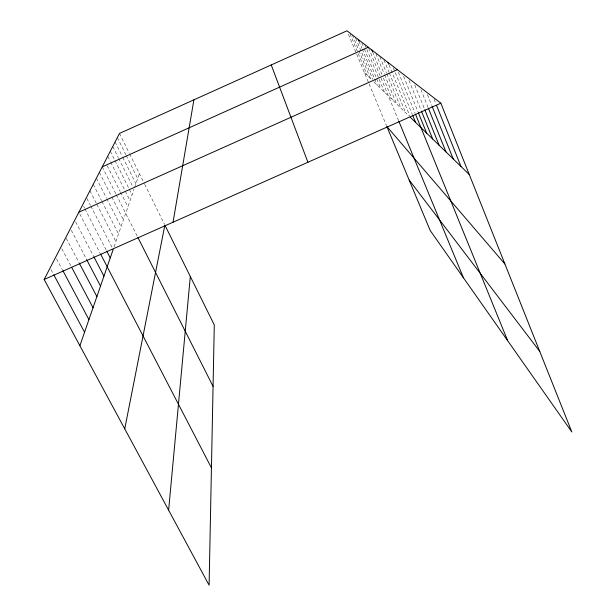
<?xml version="1.0" encoding="UTF-8"?>
<svg xmlns="http://www.w3.org/2000/svg" width="616" height="616" viewBox="0 0 616 616"><rect width="100%" height="100%" fill="white"/><g stroke="black" fill="none" stroke-linecap="round" stroke-linejoin="round"><path stroke-width="0.46" stroke-dasharray="3.08 2.31" d="M114.076 246.854L134.026 189.143M134.65 187.341L139.401 173.612M364.449 72.75L371.872 79.957M373.827 81.851L409.217 116.216M51.02 269.639L53.284 273.866M56.58 258.835L62.424 269.808M61.793 248.718L70.717 265.573M66.243 238.369L79.125 262.832M71.302 230.269L86.794 259.867M75.645 221.845L93.332 255.794M79.757 213.898L100.1 253.145M83.622 206.352L84.5 208.039M84.931 208.886L106.322 250.319M86.871 198.383L90.375 205.197M90.814 206.052L112.281 247.817M89.921 190.76L96.419 203.457M96.851 204.304L115.916 241.534M96.381 178.224L106.329 197.798M106.761 198.652L121.036 226.726M93.232 184.338L101.525 200.593M101.956 201.447L118.534 233.949M99.384 172.403L111.396 196.127M111.827 196.974L123.416 219.85M102.248 166.859L115.885 193.871M116.309 194.718L137.484 236.667M107.215 165.689L120.151 191.407M120.582 192.261L127.912 206.83M110.303 151.236L114.576 159.775M114.999 160.63L132.078 194.779M107.738 156.202L110.318 161.338M110.741 162.193L130.045 200.67M112.751 146.485L118.287 157.573M118.711 158.428L132.756 186.586M117.348 137.584L125.818 154.662M126.241 155.517L137.684 178.578M115.1 141.934L122.314 156.441M122.738 157.296L135.897 183.745M119.496 133.403L129.237 153.084M129.66 153.938L144.298 183.514M144.706 184.338L164.449 224.232M352.398 34.989L358.581 49.85M358.943 50.72L370.562 78.686M349.988 33.726L367.444 75.653M348.425 34.296L368.753 83.075M369.107 83.938L386.448 125.533M364.818 44.56L384.523 92.238M361.861 42.881L364.048 48.156M364.41 49.041L380.796 88.619M359.059 41.31L361.962 48.325M362.324 49.203L374.32 78.147M374.69 79.017L377.231 85.162M355.663 38.1L372.734 79.225M372.572 51.736L381.951 74.505M383.391 78.009L392.415 99.9M368.668 48.133L398.86 121.314M383.968 59.929L389.012 72.234M389.374 73.119L405.582 112.682M379.849 56.757L386.409 72.727M386.771 73.612L400.97 108.208M375.937 53.738L384.269 73.997M384.63 74.883L396.588 103.95M393.247 67.691L412.312 114.43M389.035 65.057L409.709 115.623M403.572 76.269L418.002 111.827M398.437 72.288L415.23 113.56M414.76 84.9L424.801 109.756M408.993 80.457L421.213 110.634M420.897 89.636L428.058 107.423M434.064 99.176L435.835 103.604M427.442 94.695L431.739 105.398"/><path stroke-width="0.92" d="M168.622 510.179L190.321 276.499M173.05 222.207L193.901 99.846M124.748 428.867L164.872 225.079L214.291 324.932L209.101 585.2L44.16 279.495L119.496 133.403L346.97 30.8L440.84 103.18L571.841 431.978L430.184 230.492L386.81 126.419L504.92 264.01M79.895 345.722L113.151 249.519M102.248 166.859L368.306 47.247M78.871 212.189L397.366 69.654M44.16 279.495L440.84 103.18M410.433 117.394L469.269 174.528M409.155 180.026L539.747 351.42M53.738 274.713L84.561 332.224M62.871 270.647L88.927 319.589M71.61 267.259L93.031 307.731M79.564 263.679L96.881 296.573M86.794 259.867L100.516 286.07M93.771 256.641L103.942 276.161M100.547 253.992L211.442 467.867M106.753 251.159L110.249 257.927M137.915 237.522L213.067 386.386M358.327 39.555L359.059 41.31M371.848 49.981L372.572 51.736M398.86 121.314L463.417 277.762M412.674 115.308L415.546 122.368M387.949 62.393L388.673 64.164M418.364 112.713L426.665 133.156M415.592 114.437L507.684 340.725M424.801 109.756L439.139 145.268M421.575 111.519L432.717 139.031M428.413 108.316L445.961 151.89M436.544 105.374L460.976 166.474M432.093 106.291L453.222 158.943M271.24 64.957L307.908 162.262"/></g></svg>
